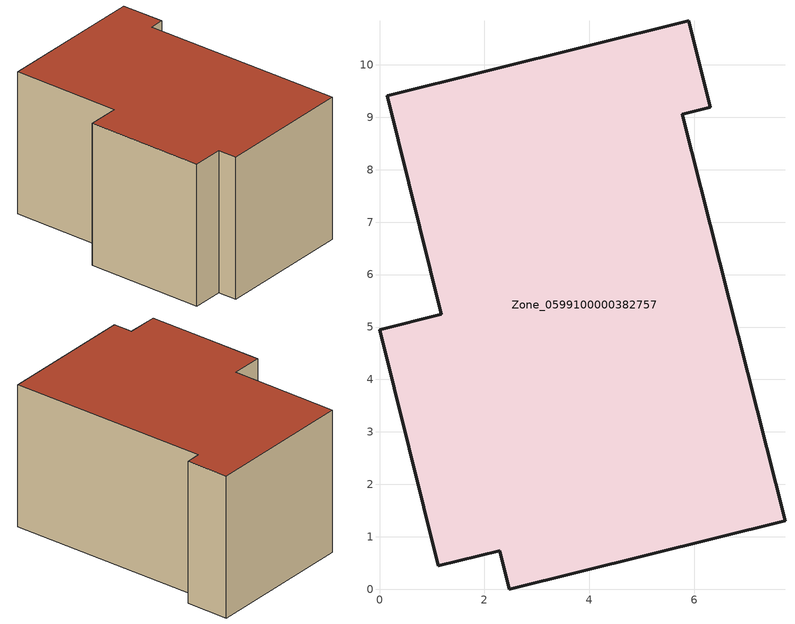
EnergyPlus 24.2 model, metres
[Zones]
Zone_0599100000382757
 floor ground (C_G): 2.29,0.74 1.12,0.44 0,4.95 1.18,5.24 0.14,9.41 5.9,10.84 6.31,9.19 5.77,9.05 7.73,1.31 2.48,0 z0
 wall outside (C_F): 5.77,9.05 6.31,9.19 5.9,10.84 0.14,9.41 1.18,5.24 0,4.95 1.12,0.44 2.29,0.74 2.48,0 7.73,1.31 5.77,9.05 z0:5.67
 roof outside (C_R): 2.48,0 7.73,1.31 5.77,9.05 6.31,9.19 5.9,10.84 0.14,9.41 1.18,5.24 0,4.95 1.12,0.44 2.29,0.74 z5.67
[BUILDING]
Pand.0599100000382757: North Axis=0; Terrain=City; Loads Convergence Tolerance Value=0.04; Temperature Convergence Tolerance Value=0.4; Solar Distribution=FullExterior; Maximum Number of Warmup Days=25; Minimum Number of Warmup Days=1
[Site:Location]
Rotterdam.The.Hague.AP_ZH_NLD Design_Conditions: Latitude=51.96; Longitude=4.45; Time Zone=1; Elevation=-4.5
[SITE:GROUNDTEMPERATURE:BUILDINGSURFACE]
18, 18, 18, 18, 18, 18, 18, 18, 18, 18, 18, 18
[MATERIAL] Thermal Absorptance=0.9; Solar Absorptance=0.7; Visible Absorptance=0.7
Name | Roughness | Thickness | Conductivity | Density | Specific Heat
G.TC.1992-2005 | MediumSmooth | 0.15 | 0.06 | 540 | 1210
F.TC.1992-2005 | Rough | 0.3 | 0.12 | 1920 | 840
R.TC.1992-2005 | MediumRough | 0.2 | 0.08 | 1500 | 1000
[CONSTRUCTION]
C_G: G.TC.1992-2005
C_F: F.TC.1992-2005
C_R: R.TC.1992-2005
[ZONE]
Zone_0599100000382757: Type=1; Multiplier=1; Ceiling Height=Autocalculate; Volume=Autocalculate; Floor Area=autocalculate; Part of Total Floor Area=Yes
[ZONEINFILTRATION:DESIGNFLOWRATE]
Infil_Zone_0599100000382757: Zone or ZoneList or Space or SpaceList=Zone_0599100000382757; Schedule=AlwaysOn; Design Flow Rate Calculation Method=Flow/Area; Flow Rate per Floor Area=0.0015; Constant Term Coefficient=1; Temperature Term Coefficient=0; Velocity Term Coefficient=0; Velocity Squared Term Coefficient=0
[HVACTEMPLATE:ZONE:IDEALLOADSAIRSYSTEM]
Zone_0599100000382757: Maximum Heating Supply Air Temperature=50; Minimum Cooling Supply Air Temperature=13; Maximum Heating Supply Air Humidity Ratio=0.0156; Minimum Cooling Supply Air Humidity Ratio=0.0077; Heating Limit=NoLimit; Cooling Limit=NoLimit; Dehumidification Control Type=ConstantSensibleHeatRatio; Cooling Sensible Heat Ratio=0.7; Dehumidification Setpoint=60; Humidification Control Type=None; Humidification Setpoint=30; Outdoor Air Method=None; Outdoor Air Flow Rate per Person=0.00944; Outdoor Air Flow Rate per Zone Floor Area=0; Outdoor Air Flow Rate per Zone=0; Demand Controlled Ventilation Type=None; Outdoor Air Economizer Type=NoEconomizer; Heat Recovery Type=None; Sensible Heat Recovery Effectiveness=0.7; Latent Heat Recovery Effectiveness=0.65
[ZONECONTROL:THERMOSTAT]
ThermostatControl_Zone_0599100000382757: Zone or ZoneList=Zone_0599100000382757; Control Type Schedule=DualSetpointControlType; Control 1=Thermostat_Zone_0599100000382757; Temperature Difference Between Cutout And Setpoint=0
[THERMOSTATSETPOINT:DUALSETPOINT]
Thermostat_Zone_0599100000382757: Heating Setpoint Temperature Schedule=HeatingSetpoint_Zone_0599100000382757; Cooling Setpoint Temperature Schedule=CoolingSetpoint_Zone_0599100000382757
[SCHEDULE:COMPACT]
HeatingSetpoint_Zone_0599100000382757: Through: 12/31, For: AllDays, Until: 24:00, 21
CoolingSetpoint_Zone_0599100000382757: Through: 12/31, For: AllDays, Until: 24:00, 24
DualSetpointControlType: Through: 12/31, For: AllDays, Until: 24:00, 4
AlwaysOn: Through: 12/31, For: AllDays, Until: 24:00, 1
